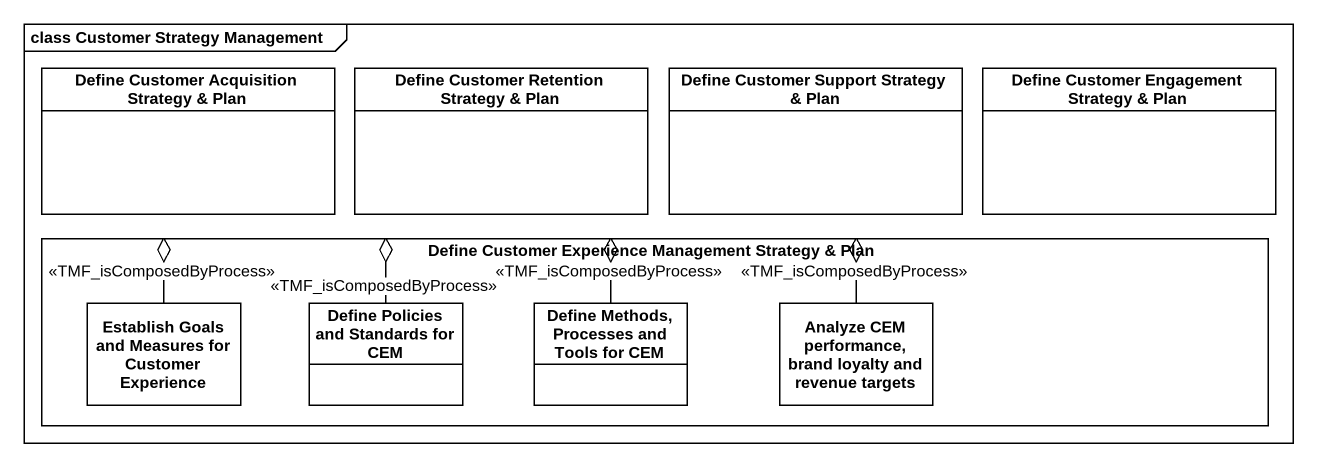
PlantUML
@startuml
mainframe class Customer Strategy Management
hide circle
hide empty members
class "Define Customer Acquisition Strategy & Plan" as Define_Customer_Acquisition
class "Define Customer Retention Strategy & Plan" as Define_Customer_Retention
class "Define Customer Support Strategy & Plan" as Define_Customer_Support
class "Define Customer Engagement Strategy & Plan" as Define_Customer_Engagement
rectangle "Define Customer Experience Management Strategy & Plan" as Define_Customer_Experience {
  class "Establish Goals and Measures for Customer Experience" as Establish_Goals_and #FFFFFF
  class "Define Policies and Standards for CEM" as Define_Policies_and #FFFFFF
  class "Define Methods, Processes and Tools for CEM" as Define_Methods_Processes #FFFFFF
  class "Analyze CEM performance, brand loyalty and revenue targets" as Analyze_CEM_performance #FFFFFF
}
Establish_Goals_and -right-o Define_Customer_Experience : <<TMF_isComposedByProcess>>
Define_Policies_and -right-o Define_Customer_Experience : <<TMF_isComposedByProcess>>
Define_Methods_Processes -right-o Define_Customer_Experience : <<TMF_isComposedByProcess>>
Analyze_CEM_performance -left-o Define_Customer_Experience : <<TMF_isComposedByProcess>>
@enduml
